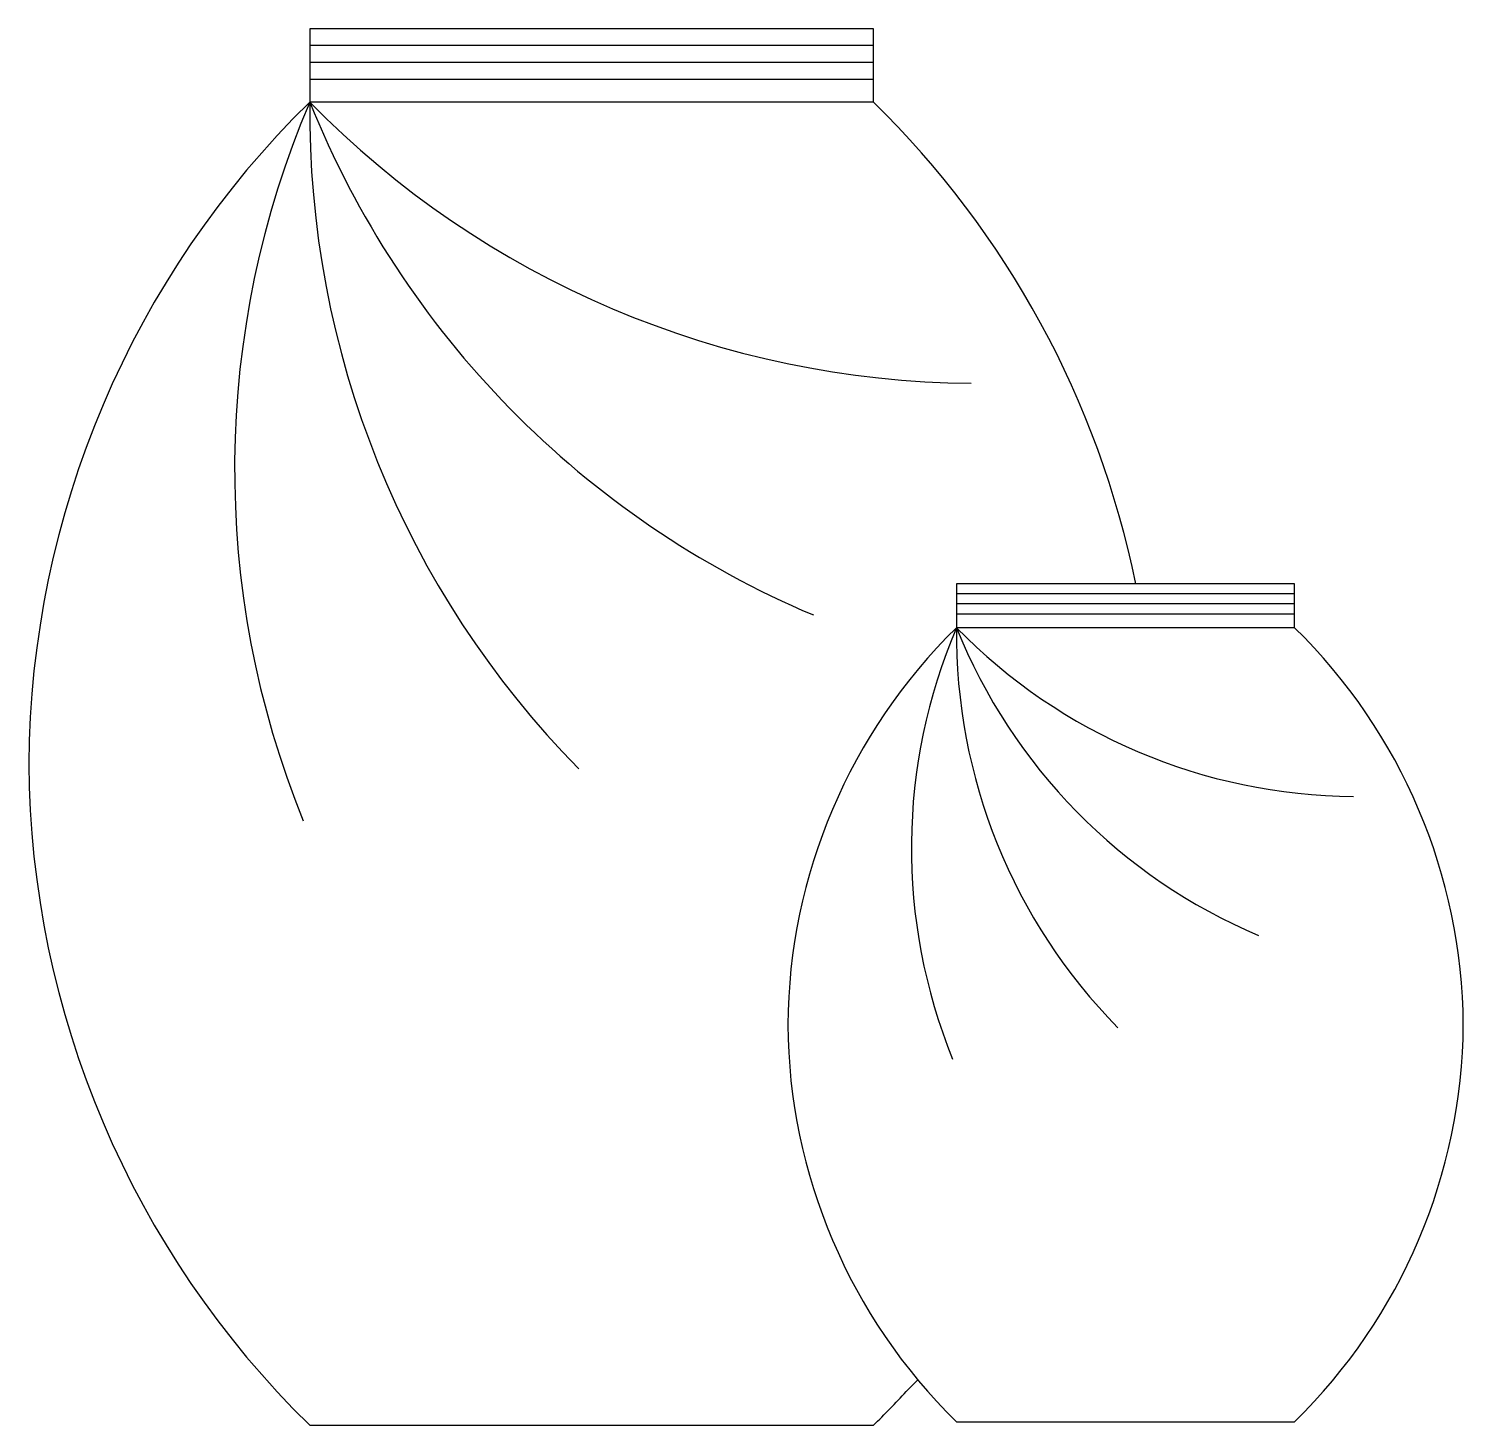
# Model space of a CAD drawing. Header units: metres. Extents: x 0.041 to 0.254, y 0.041 to 0.248.
import ezdxf

# ---------------------------------------------------------------- set-up
doc = ezdxf.new("R2010")
doc.units = ezdxf.units.M

msp = doc.modelspace()

# ---------------------------------------------------------------- linework, layer by layer
for p, q in [((0.1663086630922042, 0.2481996883650197), (0.08284479497606867, 0.2481996883650179)), ((0.0828447949760669, 0.2481996883650179), (0.0828447949760669, 0.2373379828239539)), ((0.1663086630922024, 0.2373379828239539), (0.1663086630922042, 0.2481996883650197)), ((0.1663086630922042, 0.2456996883650202), (0.08284479497606867, 0.2456996883650184)), ((0.1663086630922042, 0.2431996883650207), (0.08284479497606867, 0.2431996883650189)), ((0.1663086630922042, 0.2406996883650212), (0.08284479497606867, 0.2406996883650194)), ((0.1663086630922024, 0.2373379828239539), (0.08284479497606867, 0.2373379828239521)), ((0.1786123303683524, 0.1660248551591028), (0.1786123303683524, 0.159507831834464)), ((0.2286906512380344, 0.1660248551591028), (0.1786123303683524, 0.1660248551591028)), ((0.2286906512380327, 0.159507831834464), (0.2286906512380344, 0.1660248551591028)), ((0.2286906512380344, 0.1645248551591028), (0.1786123303683524, 0.1645248551591028)), ((0.2286906512380344, 0.1630248551591045), (0.1786123303683524, 0.1630248551591027)), ((0.2286906512380344, 0.1615248551591044), (0.1786123303683524, 0.1615248551591026)), ((0.2286906512380327, 0.159507831834464), (0.1786123303683524, 0.1595078318344623)), ((0.1711670905093055, 0.0464168241894054), (0.1728871255282751, 0.04815614502463106)), ((0.08284479497606867, 0.04141939412121332), (0.1663086630922042, 0.04141939412121332)), ((0.1786123303683524, 0.04195667861282004), (0.2286906512380344, 0.04195667861282004))]:
    msp.add_line(p, q)
for centre, radius, start, end in [((0.1796267135045326, 0.1383876759987466), 0.1384120766943859, 134.3652837938368, 179.5897661627811), ((0.2101262716711396, 0.1829566563857838), 0.1384120766943859, 156.8652837938365, 202.0897661627807), ((0.2212483788203805, 0.2358047007550788), 0.1384120766943859, 179.3652837938367, 224.5897661627812), ((0.1817951018012742, 0.3341199013524161), 0.1384120766943859, 224.3652837938368, 269.5897661627811), ((0.2112997949609383, 0.288886173420126), 0.1384120766943859, 201.8652837938368, 247.0897661627811), ((0.0695267445637402, 0.1383876759987466), 0.1384120766943859, 11.51784799973797, 45.63471620616321), ((0.2366814814854319, 0.1001376477393396), 0.08304724601663152, 134.3652837938368, 179.5897661627811), ((0.2549812163853957, 0.1268790359715624), 0.08304724601663152, 156.8652837938365, 202.0897661627807), ((0.2616544806749399, 0.158587862593139), 0.08304724601663152, 179.3652837938367, 224.5897661627812), ((0.2556853303592757, 0.1904367461921677), 0.08304724601663152, 201.8652837938368, 247.0897661627811), ((0.2379825144634768, 0.2175769829515417), 0.08304724601663152, 224.3652837938368, 269.5897661627811), ((0.1706215001209568, 0.1001376477393396), 0.08304724601663152, 0.4102338372189095, 45.63471620616321), ((0.1796267135045326, 0.1403697009464189), 0.1384120766943859, 180.4102338372188, 225.6347162061632), ((0.2366814814854319, 0.1013268627079427), 0.08304724601663152, 180.4102338372188, 225.6347162061632), ((0.1706215001209568, 0.1013268627079427), 0.08304724601663152, 314.3652837938367, 359.5897661627811), ((0.0695267445637402, 0.1403697009464189), 0.1384120766943859, 314.3652837938367, 317.2507576851264)]:
    msp.add_arc(centre, radius, start, end)

doc.saveas('drawing.dxf')
